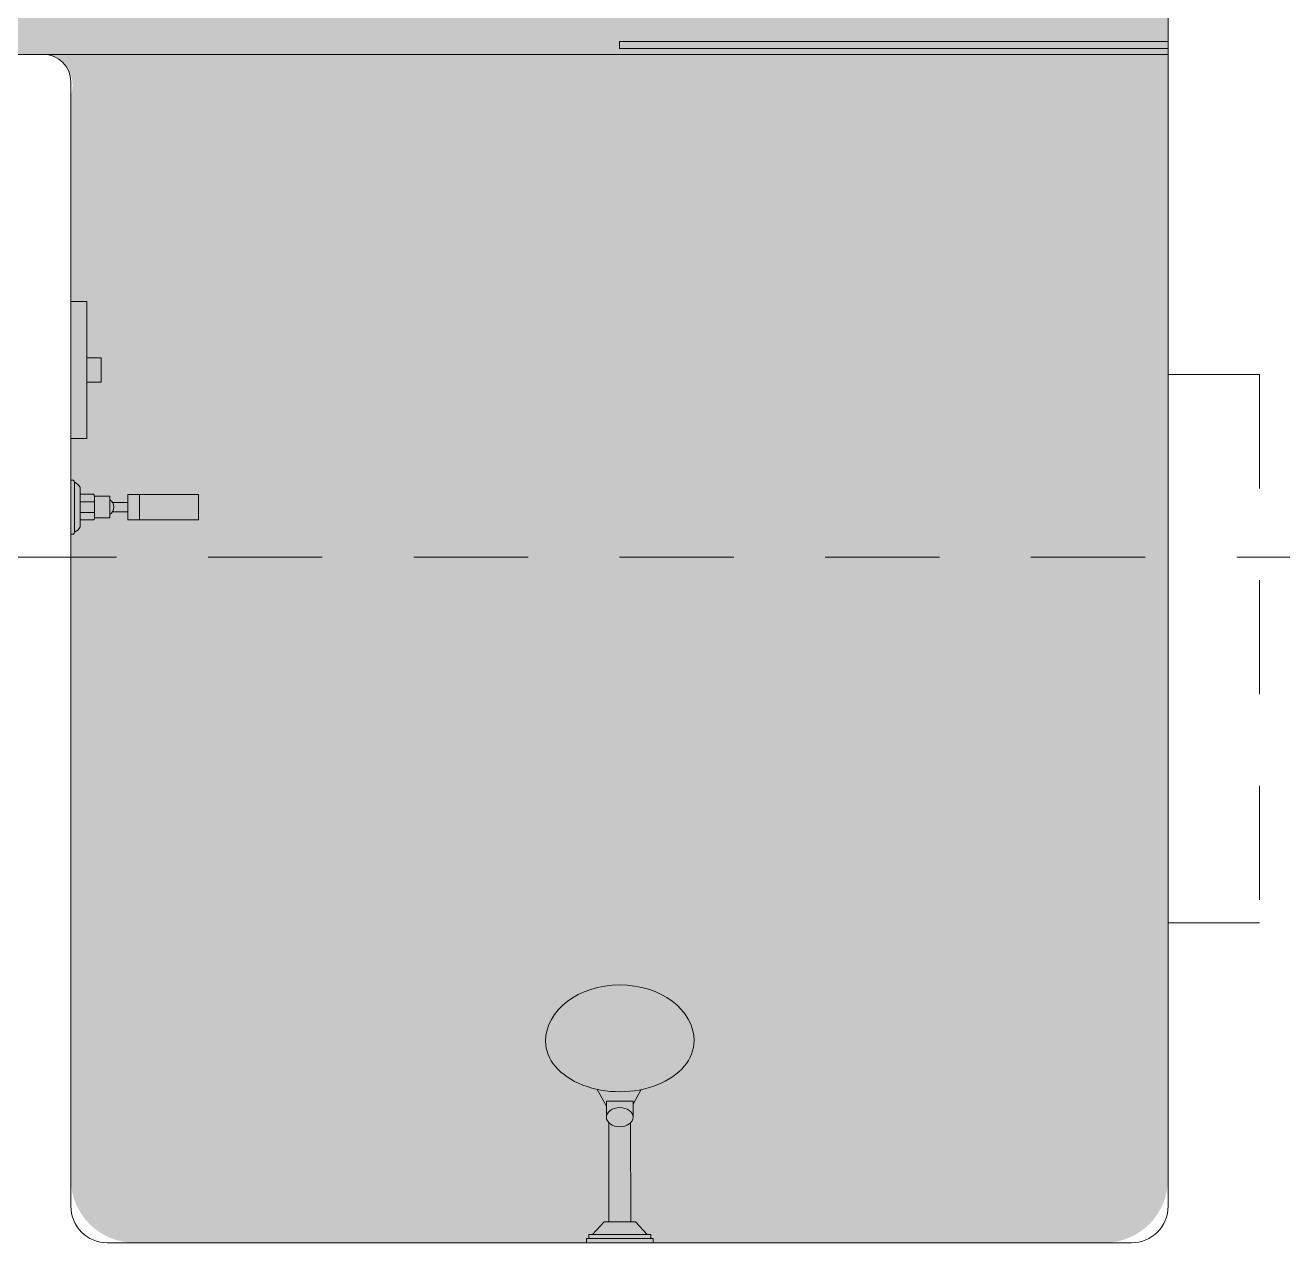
# Model space of a CAD drawing. Header units: metres. Extents: x 113 to 2416, y -346 to 476.
# Drawn here: x 213.812 to 215.187, y -150.979 to -149.647 of the extents above; entities that cross this region are included whole.
import ezdxf

# ---------------------------------------------------------------- set-up
doc = ezdxf.new("R2010")
doc.units = ezdxf.units.M
for name, pattern in [('0', [0]), ('CONTINU', [0]), ('HIDDEN2', [0.1875, 0.125, -0.0625])]:
    doc.linetypes.add(name, pattern=pattern)
doc.layers.get('0').update_dxf_attribs({"color": 250, "linetype": '0', "lineweight": 20})
for name, color, linetype, lineweight in [('A-WALL', 250, 'Continuous', 20), ('baños', 140, 'Continuous', 0), ('SE-3', 253, 'Continuous', 5)]:
    doc.layers.add(name, color=color, linetype=linetype, lineweight=lineweight)
doc.layers.add('Techos 1', color=7, linetype='HIDDEN2', lineweight=9, true_color=0x42391a)
doc.styles.get("Standard").update_dxf_attribs({"font": 'arial.ttf', "height": 0.1875})

# ---------------------------------------------------------------- blocks, each defined once
blk = doc.blocks.new('A$C0ed3e1a4')
at = {"layer": 'baños'}
for p, q in [((0.1356, 0.0022), (0.1356, 0.0568)), ((0.1396, 0.059), (0.1368, 0.059)), ((0.1396, 0.059), (0.1396, 0)), ((0.0645, 0.0432), (0.0645, 0.0157)), ((0.0968, 0.0175), (0.0968, 0.0413)), ((0.0968, 0.0413), (0.1137, 0.0413)), ((0.1137, 0.0413), (0.1137, 0.0294)), ((0.1294, 0.0435), (0.1148, 0.0435)), ((0.1294, 0.051), (0.1294, 0.0295)), ((0.0941, 0.0346), (0.0772, 0.0346)), ((0.1137, 0.0354), (0.1294, 0.0354)), ((0.1137, 0.0175), (0.1137, 0.0294)), ((0.1294, 0.008), (0.1294, 0.0295)), ((0.0941, 0.0243), (0.0772, 0.0243)), ((0.0968, 0.0175), (0.1137, 0.0175)), ((0.1137, 0.0235), (0.1294, 0.0235)), ((0.1294, 0.0154), (0.1148, 0.0154)), ((0.1396, 0), (0.1368, 0))]:
    blk.add_line(p, q, dxfattribs=at)
blk.add_lwpolyline([(0.0772, 0.0432), (0, 0.0432), (0, 0.0157), (0.0772, 0.0157)], close=True, dxfattribs=at)
for centre, radius, start, end in [((0.1416, 0.0445), 0.0138, 115.7896, 151.6564), ((0.138, 0.0569), 0.00241, 117.9179, 181.9718), ((0.1193, 0.0397), 0.00586, 140.0793, 164.0924), ((0.1027, 0.0294), 0.01, 125.7762, 234.2238), ((0.1193, 0.0191), 0.00586, 195.9076, 219.9207), ((0.1416, 0.0145), 0.0138, 208.3436, 244.2104), ((0.138, 0.0021), 0.00241, 178.0282, 242.0821)]:
    blk.add_arc(centre, radius, start, end, dxfattribs=at)
blk = doc.blocks.new('A$C013342c3')
at = {"layer": 'baños', "linetype": 'Continuous'}
for p, q in [((0.2731, 0.1112), (0.2592, 0.0984, -1.0732)), ((0.2775, 0.1152), (0.2731, 0.1152)), ((0.2731, 0.1152), (0.2731, 0.1112)), ((0.2731, 0.0513), (0.2731, 0.1112)), ((0.2821, 0.1176), (0.2775, 0.1176)), ((0.2775, 0.1176), (0.2775, 0.1152)), ((0.2775, 0.1152), (0.2775, 0.0473)), ((0.2821, 0.1163), (0.2821, 0.1176)), ((0.2821, 0.0462), (0.2821, 0.1163)), ((0.1327, 0.0959, -0.0887), (0.1145, 0.106, -0.1376)), ((0.2592, 0.0984, -1.0732), (0.2591, 0.0932, -0.0114)), ((0.1447, 0.0959, -0.0497), (0.127, 0.0959, -0.0497)), ((0.127, 0.0959, -0.0497), (0.127, 0.0667, -0.0497)), ((0.2591, 0.0932, -0.0114), (0.1506, 0.0931, -0.0549)), ((0.2591, 0.0932, -0.0114), (0.2591, 0.0693, -0.0113)), ((0.2591, 0.0693, -0.0114), (0.1506, 0.0694, -0.0549)), ((0.2592, 0.0642, -1.0732), (0.2591, 0.0693, -0.0114)), ((0.1305, 0.0667, -0.0849), (0.1145, 0.0578, -0.1376)), ((0.127, 0.0667, -0.0497), (0.1446, 0.0667, -0.0497)), ((0.2731, 0.0513), (0.2592, 0.0642, -1.0732)), ((0.2731, 0.0473), (0.2731, 0.0513)), ((0.2775, 0.0473), (0.2731, 0.0473)), ((0.2775, 0.0449), (0.2775, 0.0473)), ((0.2821, 0.0449), (0.2775, 0.0449)), ((0.2821, 0.0462), (0.2821, 0.0449))]:
    blk.add_line(p, q, dxfattribs=at)
for ratio, start_param, end_param in [(0.757088, 3.141593, 6.283185), (0.681889, 0, 3.141593)]:
    blk.add_ellipse((0.0615, 0.0812, -0.1376), major_axis=(-0.0002, -0.0812), ratio=ratio, start_param=start_param, end_param=end_param, dxfattribs=at)
blk.add_ellipse((0.1447, 0.0813, -0.0497), major_axis=(0, -0.0146), ratio=0.718224, dxfattribs=at)
blk = doc.blocks.new('PL BASE 2N NASAS 09')
at = {"layer": 'A-WALL'}
for p, q in [((165.0975, -7.5817), (165.0975, -8.9217)), ((163.8675, -7.6617), (163.8275, -7.6617)), ((163.8975, -7.6917), (163.8975, -8.9217)), ((165.0575, -8.9617), (163.9375, -8.9617))]:
    blk.add_line(p, q, dxfattribs=at)
at = {"layer": 'A-WALL', "linetype": 'HIDDEN2'}
for p, q in [((165.1975, -8.0117), (165.0975, -8.0117)), ((165.1975, -8.0117), (165.1975, -8.6117)), ((165.1975, -8.6117), (165.0975, -8.6117))]:
    blk.add_line(p, q, dxfattribs=at)
at = {"layer": 'A-WALL'}
for centre, radius, start, end in [((163.8675, -7.6917), 0.03, 0, 90), ((163.9375, -8.9217), 0.04, 180, 270), ((165.0575, -8.9217), 0.04, 270, 360)]:
    blk.add_arc(centre, radius, start, end, dxfattribs=at)
at = {"layer": 'baños'}
blk.add_line((163.8675, -7.6617), (165.0975, -7.6617), dxfattribs=at)
for points in [[(165.0975, -7.6476), (164.4975, -7.6476), (164.4975, -7.6554), (165.0975, -7.6554)], [(163.8975, -8.082), (163.9149, -8.082), (163.9149, -7.932), (163.8975, -7.932)], [(163.9149, -8.0204), (163.9307, -8.0204), (163.9307, -7.9936), (163.9149, -7.9936)]]:
    blk.add_lwpolyline(points, close=True, dxfattribs=at)
at = {"layer": 'Techos 1'}
blk.add_line((161.3475, -8.2117), (176.0975, -8.2117), dxfattribs=at)
at = {"layer": 'baños', "rotation": 180}
blk.add_blockref('A$C0ed3e1a4', (164.0371, -8.1275), dxfattribs=at)
at = {"layer": 'baños', "linetype": 'CONTINU', "xscale": -1, "rotation": 90}
blk.add_blockref('A$C013342c3', (164.5791, -8.6796), dxfattribs=at)
at = {"layer": 'baños', "linetype": 'Continuous', "flags": 8}
for tag, p in [('MODELNUMBER', (167.1329, -5.6306, 0)), ('TRADENAME', (167.1329, -5.6307, 0)), ('PRODUCT', (167.1329, -5.6307, 0)), ('MATERIAL', (167.1329, -5.6307, 0)), ('MODELNUMBER', (168.3076, -5.6306, 0)), ('TRADENAME', (168.3076, -5.6307, 0)), ('PRODUCT', (168.3076, -5.6307, 0)), ('MATERIAL', (168.3076, -5.6307, 0))]:
    blk.add_attdef(tag, p, '', height=0.0000254, rotation=180.0001, dxfattribs=at)
at = {"layer": 'baños', "linetype": 'Continuous'}
for tag, p, rotation in [('MODELNUMBER', (169.2428, -19.7065), 180.0001), ('TRADENAME', (169.2428, -19.7064), 180.0001), ('MATERIAL', (169.243, -19.7063), 180.0001), ('PRODUCT', (169.243, -19.7064), 180.0001), ('MODELNUMBER', (169.9524, -19.7065), 179.9999), ('MATERIAL', (169.9524, -19.7063), 179.9999), ('TRADENAME', (169.9524, -19.7064), 179.9999), ('PRODUCT', (169.9524, -19.7064), 179.9999)]:
    blk.add_attdef(tag, p, '', height=0.0000254, rotation=rotation, dxfattribs=at)
blk = doc.blocks.new('PL MUEBLES 2N NASAS 09')
blk.add_blockref('PL BASE 2N NASAS 09', (49.9143, 62.717))

msp = doc.modelspace()

# ---------------------------------------------------------------- hatches: boundary and pattern name
at = {"layer": 'SE-3', "true_color": 0xffc78f, "transparency": 33554483}
h = msp.add_hatch(color=31, dxfattribs=at)
h.dxf.hatch_style = 1
edge = h.paths.add_edge_path()
edge.add_arc((212.9018, -147.4687), 0.04, 90, 180, ccw=False)
edge.add_line((212.9018, -147.4287), (213.1218, -147.4287))
edge.add_line((213.1218, -147.4287), (213.1209, -147.4287))
edge.add_line((213.1209, -147.4287), (213.1192, -147.4287))
edge.add_line((213.1192, -147.4287), (213.7971, -147.4289))
edge.add_line((213.7971, -147.4289), (213.7989, -147.4287))
edge.add_line((213.7989, -147.4287), (213.8018, -147.4287))
edge.add_line((213.8018, -147.4287), (214.1219, -147.4287))
edge.add_line((214.1219, -147.4287), (214.1228, -147.4287))
edge.add_line((214.1228, -147.4287), (214.1242, -147.4287))
edge.add_line((214.1242, -147.4287), (214.7971, -147.4289))
edge.add_line((214.7971, -147.4289), (214.8006, -147.4287))
edge.add_line((214.8006, -147.4287), (214.8018, -147.4287))
edge.add_line((214.8018, -147.4287), (215.0218, -147.4287))
edge.add_arc((215.0218, -147.4687), 0.04, 0, 90, ccw=False)
edge.add_line((215.0618, -147.4687), (215.0618, -149.3587))
edge.add_line((215.0618, -149.3587), (215.0618, -149.5281))
edge.add_line((215.0618, -149.5281), (214.5829, -149.5281))
edge.add_line((214.5829, -149.5281), (214.5918, -149.5287))
edge.add_line((214.5918, -149.5287), (215.0618, -149.5287))
edge.add_line((215.0618, -149.5287), (215.0618, -149.5987))
edge.add_line((215.0618, -149.5987), (215.0618, -150.9087))
edge.add_arc((214.9918, -150.9087), 0.07, -90, 0, ccw=False)
edge.add_line((214.9918, -150.9787), (213.9318, -150.9787))
edge.add_arc((213.9318, -150.9087), 0.07, 180, 270, ccw=False)
edge.add_line((213.8618, -150.9087), (213.8618, -149.7238))
edge.add_arc((213.8297, -149.7127), 0.034, 340.9452, 446.4109)
edge.add_line((213.8318, -149.6787), (213.7918, -149.6787))
edge.add_arc((213.7918, -149.7087), 0.03, 89.9997, 180)
edge.add_line((213.7618, -149.7087), (213.7618, -150.9087))
edge.add_arc((213.6918, -150.9087), 0.07, -90, 0, ccw=False)
edge.add_line((213.6918, -150.9787), (212.9318, -150.9787))
edge.add_arc((212.9318, -150.9087), 0.07, 180, 270, ccw=False)
edge.add_line((212.8618, -150.9087), (212.8618, -149.8187))
edge.add_arc((212.9018, -149.8187), 0.04, 92.0312, 179.8907, ccw=False)
edge.add_line((212.9004, -149.7788), (212.9332, -149.7787))
edge.add_arc((212.9318, -149.7487), 0.03, 272.6025, 353.2559)
edge.add_line((212.9616, -149.7523), (212.9618, -149.7085))
edge.add_arc((212.9318, -149.7087), 0.03, 0.4187, 89.9992)
edge.add_line((212.9318, -149.6787), (212.9018, -149.6787))
edge.add_arc((212.9018, -149.6387), 0.04, 180, 270, ccw=False)
edge.add_line((212.8618, -149.6387), (212.8618, -148.5187))
edge.add_arc((212.8218, -148.5187), 0.04, 0, 90)
edge.add_line((212.8218, -148.4787), (212.7518, -148.4787))
edge.add_arc((212.7518, -148.5187), 0.04, 90, 180)
edge.add_line((212.7118, -148.5187), (212.7118, -147.5387))
edge.add_arc((212.7518, -147.5387), 0.04, 180, 270)
edge.add_line((212.7518, -147.5787), (212.8253, -147.5786))
edge.add_arc((212.8218, -147.5387), 0.04, 275.0241, 360)
edge.add_line((212.8618, -147.5387), (212.8618, -147.4687))

# ---------------------------------------------------------------- block references
msp.add_blockref('PL MUEBLES 2N NASAS 09', (0.05, -204.734))

doc.saveas('drawing.dxf')
